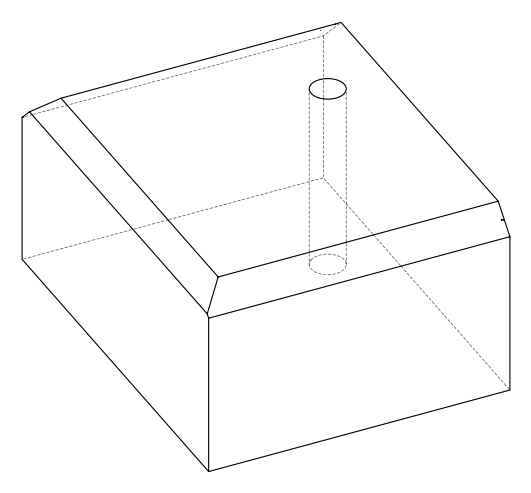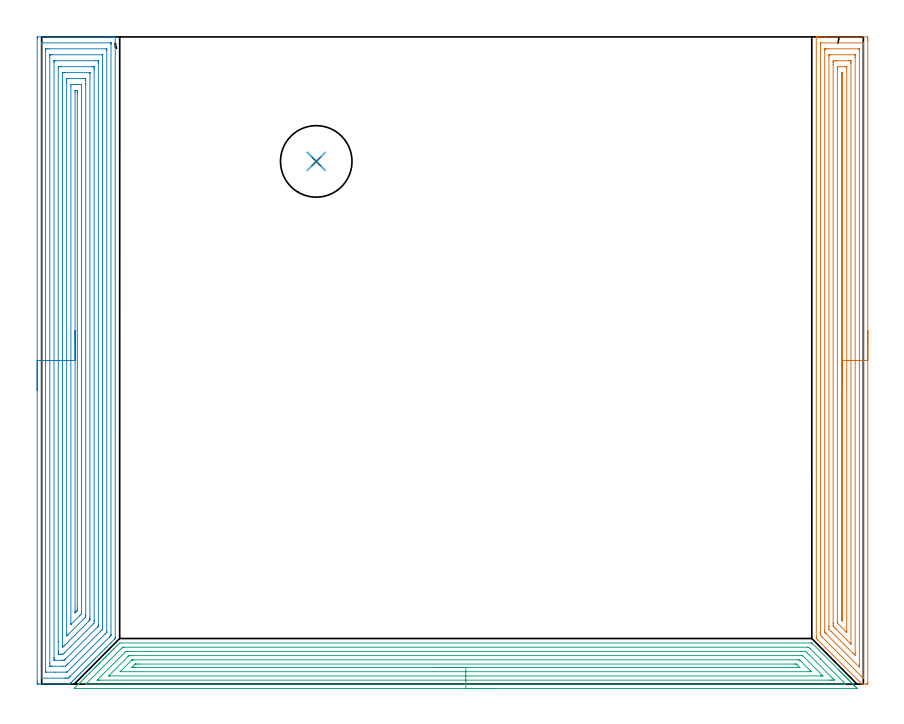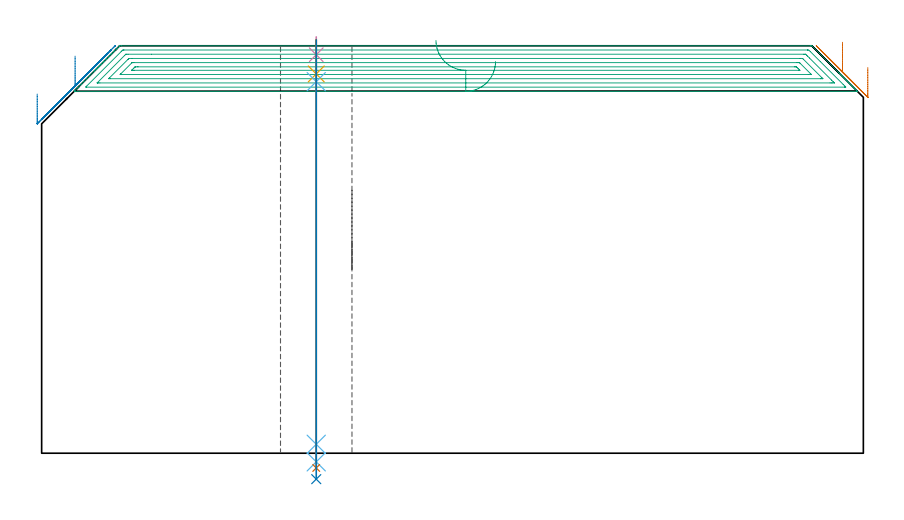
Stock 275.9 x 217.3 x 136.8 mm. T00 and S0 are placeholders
(PLAN: 8 operations, 5 tool changes, 43.3 min)
(1 AREA_MILL | FG_CHAMFER_SURFACE | UGT0205_001 | 11.99 min | 32508 mm3)
(2 AREA_MILL_1 | FG_CHAMFER_SURFACE_1 | UGT0205_001 | 17.3 min | 74573 mm3)
(3 AREA_MILL_2 | FG_CHAMFER_SURFACE_2 | UGT0205_001 | 12.15 min | 28413 mm3)
(4 SPOT_DRILL | STEP1HOLE | NXT0321_9005460120000 | 0.05 min | 181 mm3)
(5 DRILL_BLIND_HOLE_INTO_CENTER | STEP1HOLE | UGT0301_185 | 0.05 min | 183 mm3)
(6 GUN_DRILL_THROUGH_HOLE | STEP1HOLE | UGT0307_002 | 0.62 min | 3617 mm3)
(7 SPADE_DRILL_TO_ENLARGE_THROUGH_HOLE | STEP1HOLE | UGT0306_006 | 0.58 min | 21804 mm3)
(8 DRILL_TO_ENLARGE_THROUGH_HOLE | STEP1HOLE | UGT0301_057 | 0.59 min | 36065 mm3)
(TOOL UGT0205_001 | Chamfer Mill 20 x 3 x 45 deg. | D20 FL50 Z2)
(TOOL NXT0321_9005460120000 | NC Spot Drill, 142deg, 12mm, Carbide, Uncoated | D12 PA142 FL30 Z2)
(TOOL UGT0301_185 | Twist Drill 6.3 mm | D6.3 PA118 FL61 Z2)
(TOOL UGT0307_002 | Gun Drill 6 mm | D6 PA130 FL24 Z1)
(TOOL UGT0306_006 | Spade Drill 15.5mm | D15.5 PA132 FL10 Z2)
(TOOL UGT0301_057 | Twist Drill 24 mm | D24 PA118 FL160 Z2)
(OP 1 AREA_MILL)
G17 G21 G94 G90
T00 M6
G54
G17 G0 G90 X277.4 Y118.65 S1061 M3
G43 Z146.8 H0
Z129.5
G94 G1 Y118.612 Z128.628 F250.
Y118.498 Z127.764
Y118.309 Z126.912
Y118.047 Z126.08
Y117.713 Z125.274
Y117.31 Z124.5
Y116.842 Z123.764
Y116.31 Z123.072
Y115.721 Z122.429
Y115.078 Z121.84
Y114.386 Z121.309
Y113.65 Z120.84
Y112.876 Z120.437
Y112.07 Z120.103
Y111.238 Z119.841
Y110.386 Z119.652
Y109.522 Z119.538
Y108.65 Z119.5
Y0.305
X277.397 Y0.165 Z119.503
X277.391 Y0.002 Z119.505
X277.117 Y0. Z119.78
X276.787 Z120.108
X275.777 Z121.122
X275.447 Y0.007 Z121.452
X275.402 Y0.01 Z121.497
X275.248 Y0.152 Z121.652
X275.235 Y0.165 Z121.665
X260.502 Y14.898 Z136.397
X260.128 Y15.275 Z136.772
X260.107 Y15.3 Z136.793
X260.1 Y15.79 Z136.8
Y217.135
X260.103 Y217.29 Z136.788
X260.159 Y217.293 Z136.733
X260.553 Y217.3 Z136.346
X260.946 Z135.954
X261.606 Z135.289
X262.829 Z134.068
X263.392 Z133.502
X275.894 Z121.003
X277.391 Y217.293 Z119.506
X277.397 Y216.689 Z119.503
X277.4 Y216.076 Z119.5
Y108.65
X275.986 Z120.914
X275.985 Y2.306 Z120.915
X275.984 Y2.214 Z120.916
X275.979 Y2.031 Z120.921
X275.975 Y2.008 Z120.925
X275.967 Y2.006 Z120.933
X275.944 Y2.005 Z120.956
X275.894 Y2.01 Z121.006
X275.841 Y2.02 Z121.059
X275.786 Y2.071 Z121.114
X275.674 Y2.179 Z121.226
X275.453 Y2.397 Z121.447
X262.059 Y15.79 Z134.841
X261.606 Y16.247 Z135.294
X261.554 Y16.303 Z135.346
X261.53 Y16.331 Z135.37
X261.521 Y16.409 Z135.379
X261.516 Y16.592 Z135.384
X261.515 Y16.683 Z135.385
Y214.994
X261.516 Y215.086 Z135.384
X261.521 Y215.269 Z135.379
X261.525 Y215.292 Z135.375
X261.533 Y215.294 Z135.367
X261.556 Y215.297 Z135.344
X261.606 Y215.299 Z135.294
X275.497 Y215.3 Z121.403
X275.894 Y215.296 Z121.006
X275.95 Y215.294 Z120.95
X275.979 Y215.291 Z120.921
X275.985 Y214.903 Z120.915
X275.986 Y108.65 Z120.914
X274.572 Z122.328
X274.571 Y6.862 Z122.329
Y6.399
X274.567 Y5.969 Z122.333
X274.565 Y5.774 Z122.335
X274.561 Y5.75 Z122.339
X274.49 Y5.817 Z122.41
X274.332 Y5.969 Z122.568
X263.392 Y16.908 Z133.508
X263.059 Y17.245 Z133.841
X262.977 Y17.331 Z133.923
X262.939 Y17.372 Z133.961
X262.935 Y17.423 Z133.965
X262.933 Y17.576 Z133.967
X262.929 Y18.039 Z133.971
Y212.687
X262.931 Y213.117 Z133.969
X262.933 Y213.232 Z133.967
X262.935 Y213.281 Z133.965
X263.026 Y213.29 Z133.874
X263.211 Y213.298 Z133.689
X263.392 Y213.299 Z133.508
X264.102 Y213.3 Z132.798
X274.291 Y213.299 Z122.609
X274.413 Y213.297 Z122.487
X274.51 Y213.293 Z122.39
X274.565 Y213.289 Z122.335
X274.566 Y213.27 Z122.334
X274.569 Y213.117 Z122.331
X274.571 Y212.654 Z122.329
X274.572 Y108.65 Z122.328
X273.157 Z123.743
Y10.433
X273.15 Y9.605 Z123.75
X272.322 Y10.427 Z124.578
X265.178 Y17.571 Z131.722
X264.35 Y18.404 Z132.55
X264.348 Y18.469 Z132.552
X264.343 Y19.304 Z132.557
Y19.362
Y210.438
X264.348 Y211.269 Z132.552
X264.35 Y211.29 Z132.55
X264.371 Y211.294 Z132.529
X264.424 Y211.298 Z132.476
X264.532 Y211.3 Z132.368
X264.747 Z132.153
X272.975 Z123.925
X273.078 Y211.298 Z123.822
X273.13 Y211.294 Z123.77
X273.15 Y211.29 Z123.75
X273.151 Y211.275 Z123.749
X273.157 Y210.496 Z123.743
Y210.438
Y108.65
X271.743 Z125.157
Y13.586
X271.742 Y13.502 Z125.158
X271.74 Y13.477 Z125.16
X271.738 Y13.474 Z125.162
X271.734 Z125.166
X271.666 Y13.537 Z125.234
X271.429 Y13.77 Z125.471
X266.729 Y18.469 Z130.171
X266.071 Y19.129 Z130.829
X265.842 Y19.362 Z131.058
X265.767 Y19.445 Z131.133
X265.764 Y19.52 Z131.136
X265.76 Y19.673 Z131.14
X265.757 Y20.255 Z131.143
Y20.569
Y208.074
X265.758 Y208.653 Z131.142
X265.76 Y208.964 Z131.14
X265.764 Y209.271 Z131.136
X266.071 Y209.29 Z130.829
X266.32 Y209.297 Z130.58
X266.964 Y209.3 Z129.936
X267.21 Z129.69
X270.782 Z126.118
X271.429 Y209.299 Z125.471
X271.678 Y209.296 Z125.222
X271.726 Y209.29 Z125.174
X271.736 Y209.277 Z125.164
X271.739 Y209.236 Z125.161
X271.742 Y208.653 Z125.158
X271.743 Y208.339 Z125.157
Y108.65
X270.329 Z126.571
Y17.783
X270.327 Y17.576 Z126.573
X270.324 Y17.405 Z126.576
X270.322 Y17.338 Z126.578
X270.281 Y17.376 Z126.619
X270.073 Y17.576 Z126.827
X267.394 Y20.255 Z129.506
X267.241 Y20.415 Z129.659
X267.188 Y20.472 Z129.712
X267.178 Y20.514 Z129.722
X267.176 Y20.598 Z129.724
X267.172 Y20.94 Z129.728
X267.171 Y206.66 Z129.729
X267.172 Y206.867 Z129.728
X267.176 Y207.209 Z129.724
X267.178 Y207.286 Z129.722
X267.28 Y207.292 Z129.62
X267.425 Y207.298 Z129.475
X269.643 Y207.3 Z127.257
X270.104 Y207.299 Z126.796
X270.279 Y207.293 Z126.621
X270.313 Y207.291 Z126.587
X270.322 Y207.23 Z126.578
X270.326 Y207.076 Z126.574
X270.328 Y206.867 Z126.572
X270.329 Y108.65 Z126.571
X268.915 Z127.985
X268.914 Y21.876 Z127.986
X268.913 Y21.711 Z127.987
X268.908 Y21.382 Z127.992
X268.903 Y21.205 Z127.997
X268.851 Y21.253 Z128.049
X268.75 Y21.349 Z128.15
X268.664 Y21.434 Z128.236
X268.621 Y21.479 Z128.279
X268.601 Y21.503 Z128.299
X268.594 Y21.514 Z128.306
X268.592 Y21.547 Z128.308
X268.587 Y21.876 Z128.313
X268.586 Y22.041 Z128.314
X268.585 Y22.205 Z128.315
Y204.353
X268.588 Y205.081 Z128.312
X268.59 Y205.241 Z128.31
X268.593 Y205.29 Z128.307
X268.641 Y205.293 Z128.259
X268.75 Y205.297 Z128.15
X268.823 Y205.295 Z128.077
X268.88 Y205.29 Z128.02
X268.908 Y205.284 Z127.992
X268.909 Y205.245 Z127.991
X268.913 Y205.081 Z127.987
X268.914 Y204.917 Z127.986
X268.915 Y108.65 Z127.985
Y107.778 Z128.023
Y106.914 Z128.137
Y106.062 Z128.326
Y105.23 Z128.588
Y104.424 Z128.922
Y103.65 Z129.325
Y102.914 Z129.794
Y102.222 Z130.325
Y101.579 Z130.914
Y100.99 Z131.557
Y100.458 Z132.25
Y99.99 Z132.985
Y99.587 Z133.759
Y99.253 Z134.565
Y98.991 Z135.397
Y98.802 Z136.249
Y98.688 Z137.114
Y98.65 Z137.985
G0 Z146.8
M5
M2
(OP 2 AREA_MILL_1)
G17 G21 G94 G90
T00 M6
G54
G17 G0 G90 X-1.5 Y98.65 S1061 M3
G43 Z146.8 H0
Z120.6
G94 G1 Y98.688 Z119.728 F250.
Y98.802 Z118.863
Y98.991 Z118.012
Y99.253 Z117.18
Y99.587 Z116.374
Y99.99 Z115.6
Y100.458 Z114.864
Y100.99 Z114.172
Y101.579 Z113.529
Y102.222 Z112.94
Y102.914 Z112.408
Y103.65 Z111.94
Y104.424 Z111.537
Y105.23 Z111.203
Y106.062 Z110.941
Y106.914 Z110.752
Y107.778 Z110.638
Y108.65 Z110.6
Y216.689
X-1.497 Y216.979 Z110.602
X-1.492 Y217.29 Z110.606
X-1.176 Y217.3 Z110.922
X20.806 Z132.901
X21.417 Z133.511
X21.98 Z134.077
X22.309 Z134.406
X22.872 Z134.968
X23.202 Z135.297
X23.862 Z135.961
X24.253 Z136.352
X24.644 Y217.293 Z136.735
X24.698 Y217.29 Z136.788
X24.7 Y217.135 Z136.8
Y15.79
X24.697 Y15.305 Z136.788
X24.557 Y15.157 Z136.656
X24.547 Y15.147 Z136.647
X23.406 Y14.005 Z135.504
X22.959 Y13.558 Z135.058
X21.62 Y12.219 Z133.718
X21.173 Y11.772 Z133.272
X19.834 Y10.433 Z131.932
X19.387 Y9.987 Z131.486
X18.048 Y8.647 Z130.146
X17.601 Y8.201 Z129.7
X17.156 Y7.754 Z129.253
X16.709 Y7.308 Z128.808
X16.263 Y6.862 Z128.361
X15.816 Y6.415 Z127.915
X15.37 Y5.969 Z127.468
X14.923 Y5.522 Z127.022
X14.501 Y5.1 Z126.599
X14.03 Y4.629 Z126.129
X13.584 Y4.183 Z125.682
X13.137 Y3.737 Z125.236
X12.691 Y3.29 Z124.789
X12.244 Y2.844 Z124.343
X11.798 Y2.397 Z123.896
X11.351 Y1.951 Z123.45
X10.905 Y1.504 Z123.003
X10.458 Y1.058 Z122.557
X10.013 Y0.611 Z122.11
X9.815 Y0.415 Z121.915
X9.762 Y0.361 Z121.861
X9.562 Y0.165 Z121.662
X9.399 Y0.01 Z121.498
X9.369 Y0.008 Z121.468
X9.039 Y0. Z121.138
X8.69 Z120.789
X8.03 Z120.125
X6.808 Z118.905
X6.245 Z118.339
X-0.894 Y0.001 Z111.203
X-1.12 Y0.002 Z110.977
X-1.492 Y0.007 Z110.606
X-1.494 Y0.011 Z110.603
X-1.499 Y0.611 Z110.601
X-1.5 Y1.217 Z110.6
Y108.65
X-0.086 Z112.014
X-0.085 Y214.986 Z112.015
X-0.084 Y215.07 Z112.016
X-0.079 Y215.237 Z112.021
X-0.071 Y215.291 Z112.029
X-0.051 Y215.294 Z112.049
X-0.002 Y215.296 Z112.098
X0.494 Y215.3 Z112.594
X23.202 Y215.299 Z135.302
X23.259 Y215.298 Z135.359
X23.274 Y215.295 Z135.374
X23.278 Y215.292 Z135.378
X23.28 Y215.265 Z135.38
X23.284 Y215.154 Z135.384
X23.285 Y214.987 Z135.385
X23.286 Y214.903 Z135.386
X23.285 Y16.6 Z135.385
X23.283 Y16.516 Z135.383
X23.279 Y16.353 Z135.379
X23.202 Y16.264 Z135.302
X22.969 Y16.023 Z135.069
X22.74 Y15.79 Z134.84
X9.581 Y2.631 Z121.681
X9.345 Y2.397 Z121.445
X9.129 Y2.191 Z121.229
X8.923 Y2.01 Z121.023
X8.425 Y2.002 Z120.525
X8.03 Y2.001 Z120.13
X7.535 Y2. Z119.635
X-0.002 Y2.001 Z112.098
X-0.059 Y2.002 Z112.041
X-0.074 Y2.005 Z112.026
X-0.078 Y2.008 Z112.022
X-0.08 Y2.035 Z112.02
X-0.084 Y2.146 Z112.016
X-0.086 Y2.481 Z112.014
Y108.65
X1.328 Z113.428
X1.329 Y212.678 Z113.429
X1.331 Y213.117 Z113.431
X1.333 Y213.23 Z113.433
X1.335 Y213.278 Z113.435
X1.418 Y213.29 Z113.518
X1.602 Y213.298 Z113.702
X1.783 Y213.299 Z113.883
X2.493 Y213.3 Z114.593
X21.6 Y213.299 Z133.7
X21.722 Y213.296 Z133.822
X21.819 Y213.29 Z133.919
X21.865 Y213.286 Z133.965
X21.866 Y213.267 Z133.966
X21.869 Y213.117 Z133.969
X21.871 Y212.663 Z133.971
Y17.576
X21.87 Y17.463 Z133.97
X21.867 Y17.406 Z133.967
X21.865 Y17.382 Z133.965
X21.852 Y17.363 Z133.952
X21.744 Y17.249 Z133.844
X21.417 Y16.917 Z133.517
X21.301 Y16.8 Z133.401
X8.683 Y4.183 Z120.783
X8.551 Y4.058 Z120.651
X8.503 Y4.015 Z120.603
X8.396 Y4.009 Z120.496
X8.211 Y4.002 Z120.311
X4.643 Y4. Z116.743
X1.6 Y4.001 Z113.7
X1.478 Y4.004 Z113.578
X1.381 Y4.01 Z113.481
X1.335 Y4.014 Z113.435
X1.334 Y4.033 Z113.434
X1.331 Y4.183 Z113.431
X1.329 Y4.637 Z113.429
X1.328 Y108.65 Z113.428
X2.743 Z114.843
Y210.438
X2.748 Y211.259 Z114.848
X2.749 Y211.283 Z114.849
X2.762 Y211.29 Z114.862
X2.814 Y211.294 Z114.914
X2.922 Y211.298 Z115.022
X3.137 Y211.3 Z115.237
X3.568 Z115.668
X20.077 Z132.177
X20.284 Y211.298 Z132.384
X20.387 Y211.295 Z132.487
X20.437 Y211.29 Z132.537
X20.451 Y211.285 Z132.551
X20.457 Y210.438 Z132.557
Y19.362
X20.455 Y18.538 Z132.555
X20.453 Y18.469 Z132.553
X20.451 Y18.422 Z132.551
X20.417 Y18.378 Z132.517
X20.341 Y18.295 Z132.441
X20.224 Y18.174 Z132.324
X20.076 Y18.025 Z132.176
X19.632 Y17.581 Z131.732
X8.918 Y6.866 Z121.018
X8.465 Y6.426 Z120.565
X8.03 Y6.01 Z120.13
X7.994 Y6.005 Z120.094
X7.138 Y6. Z119.238
X3.568 Z115.668
X3.123 Z115.223
X2.916 Y6.002 Z115.016
X2.813 Y6.005 Z114.913
X2.762 Y6.01 Z114.862
X2.749 Y6.015 Z114.849
X2.743 Y6.862 Z114.843
Y108.65
X4.157 Z116.257
Y208.653
X4.158 Y208.955 Z116.258
X4.163 Y209.259 Z116.263
X4.164 Y209.291 Z116.264
X4.178 Y209.293 Z116.278
X4.218 Y209.297 Z116.318
X4.299 Y209.299 Z116.399
X4.46 Y209.3 Z116.56
X18.093 Z130.193
X18.74 Y209.299 Z130.84
X18.989 Y209.296 Z131.089
X19.029 Y209.29 Z131.129
X19.036 Y209.279 Z131.136
X19.039 Y209.246 Z131.139
X19.042 Y208.653 Z131.142
X19.043 Y208.349 Z131.143
X19.042 Y19.952 Z131.142
X19.039 Y19.657 Z131.139
X19.036 Y19.51 Z131.136
X19.032 Y19.441 Z131.132
X18.96 Y19.362 Z131.06
X18.851 Y19.25 Z130.951
X18.74 Y19.138 Z130.84
X8.03 Y8.43 Z120.13
X7.688 Y8.097 Z119.788
X7.611 Y8.023 Z119.711
X7.461 Y8.01 Z119.561
X7.138 Y8.004 Z119.238
X6.891 Y8.001 Z118.991
X4.46 Z116.56
X4.211 Y8.004 Z116.311
X4.171 Y8.01 Z116.271
X4.164 Y8.021 Z116.264
X4.161 Y8.054 Z116.261
X4.158 Y8.647 Z116.258
X4.157 Y8.951 Z116.257
Y108.65
X5.571 Z117.671
Y206.648
X5.573 Y206.867 Z117.673
X5.576 Y207.204 Z117.676
X5.578 Y207.279 Z117.678
X5.668 Y207.29 Z117.768
X5.816 Y207.297 Z117.916
X6.245 Y207.299 Z118.345
X6.705 Y207.3 Z118.805
X16.955 Z129.055
X17.416 Y207.298 Z129.516
X17.583 Y207.293 Z129.683
X17.617 Y207.29 Z129.717
X17.622 Y207.231 Z129.722
X17.626 Y207.088 Z129.726
X17.628 Y206.867 Z129.728
X17.629 Y206.192 Z129.729
X17.628 Y21.367 Z129.728
X17.627 Y21.148 Z129.727
X17.621 Y20.481 Z129.721
X17.404 Y20.255 Z129.504
X16.735 Y19.582 Z128.835
X7.808 Y10.656 Z119.908
X7.584 Y10.433 Z119.684
X7.356 Y10.215 Z119.456
X7.138 Y10.01 Z119.238
X6.676 Y10.003 Z118.776
X6.245 Y10.001 Z118.345
X5.784 Y10.002 Z117.884
X5.617 Y10.007 Z117.717
X5.583 Y10.01 Z117.683
X5.578 Y10.069 Z117.678
X5.574 Y10.212 Z117.674
X5.572 Y10.433 Z117.672
X5.571 Y11.108 Z117.671
Y14.156
Y108.65
X6.985 Z119.085
Y204.341
X6.988 Y205.081 Z119.088
X6.99 Y205.229 Z119.09
X6.992 Y205.276 Z119.092
X7.029 Y205.29 Z119.129
X7.138 Y205.292 Z119.238
X7.812 Y205.299 Z119.912
X16.062 Z128.162
X16.135 Y205.297 Z128.235
X16.193 Y205.293 Z128.293
X16.206 Y205.29 Z128.306
X16.209 Y205.275 Z128.309
X16.212 Y205.233 Z128.312
X16.214 Y205.081 Z128.314
X16.215 Y22.781 Z128.315
X16.213 Y22.041 Z128.313
X16.212 Y21.891 Z128.312
X16.208 Y21.736 Z128.308
X16.192 Y21.501 Z128.292
X16.062 Y21.364 Z128.162
X15.956 Y21.254 Z128.056
X15.851 Y21.148 Z127.951
X7.815 Y13.112 Z119.915
X7.475 Y12.774 Z119.575
X7.138 Y12.442 Z119.238
X7.024 Y12.333 Z119.124
X6.992 Y12.353 Z119.092
X6.99 Y12.367 Z119.09
X6.986 Y13.112 Z119.086
X6.985 Y13.264 Z119.085
Y108.65
X8.399 Z120.499
X8.4 Y202.033 Z120.5
Y202.402
X8.403 Y202.922 Z120.503
X8.407 Y203.295 Z120.507
X8.918 Y203.3 Z121.018
X14.273 Z126.373
X14.793 Y203.295 Z126.893
X14.798 Y202.774 Z126.898
X14.8 Y201.51 Z126.9
Y23.304
X14.797 Y22.933 Z126.897
X14.793 Y22.672 Z126.893
X14.79 Y22.549 Z126.89
X14.727 Y22.483 Z126.827
X14.294 Y22.041 Z126.394
X8.93 Y16.676 Z121.03
X8.479 Y16.234 Z120.579
X8.444 Y16.202 Z120.544
X8.406 Y16.179 Z120.506
X8.404 Y16.223 Z120.504
X8.401 Y16.312 Z120.501
X8.4 Y16.683 Z120.5
X8.399 Y17.207 Z120.499
Y108.65
X9.814 Z121.914
Y200.617
X9.815 Y201.29 Z121.915
X10.029 Y201.296 Z122.129
X10.708 Y201.299 Z122.808
X10.917 Y201.3 Z123.017
X12.703 Y201.299 Z124.803
X13.385 Y201.29 Z125.485
X13.386 Y200.617 Z125.486
Y23.826
X13.385 Y23.593 Z125.485
X13.059 Y23.26 Z125.159
X12.737 Y22.933 Z124.837
X10.058 Y20.255 Z122.158
X9.934 Y20.136 Z122.034
X9.815 Y20.023 Z121.915
X9.814 Y20.255 Z121.914
Y108.65
X11.228 Z123.328
Y198.831
X11.23 Y199.201 Z123.33
X11.232 Y199.256 Z123.332
X11.234 Y199.282 Z123.334
X11.25 Y199.29 Z123.35
X11.366 Y199.294 Z123.466
X11.6 Y199.298 Z123.7
X11.756 Y199.297 Z123.856
X11.881 Y199.294 Z123.981
X11.958 Y199.29 Z124.058
X11.965 Y199.202 Z124.065
X11.969 Y198.831 Z124.069
X11.971 Y198.46 Z124.071
X11.972 Y25.612 Z124.072
X11.971 Y25.241 Z124.071
X11.966 Y24.719 Z124.066
X11.965 Y24.631 Z124.065
X11.911 Y24.569 Z124.011
X11.834 Y24.485 Z123.934
X11.6 Y24.247 Z123.7
X11.39 Y24.037 Z123.49
X11.339 Y23.988 Z123.439
X11.277 Y23.933 Z123.377
X11.235 Y23.898 Z123.335
X11.232 Y23.965 Z123.332
X11.229 Y24.078 Z123.329
X11.228 Y24.198 Z123.328
Y24.719
Y108.65
Y109.522 Z123.366
Y110.386 Z123.48
Y111.238 Z123.669
Y112.07 Z123.931
Y112.876 Z124.265
Y113.65 Z124.668
Y114.386 Z125.136
Y115.078 Z125.667
Y115.721 Z126.257
Y116.31 Z126.9
Y116.842 Z127.592
Y117.31 Z128.328
Y117.713 Z129.102
Y118.047 Z129.908
Y118.309 Z130.74
Y118.498 Z131.591
Y118.612 Z132.456
Y118.65 Z133.328
G0 Z146.8
M5
M2
(OP 3 AREA_MILL_2)
G17 G21 G94 G90
T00 M6
G54
G17 G0 G90 X152.4 Y-1.5 S1061 M3
G43 Z146.8 H0
Z131.5
G94 G1 X152.362 Z130.628 F250.
X152.248 Z129.764
X152.059 Z128.912
X151.797 Z128.08
X151.463 Z127.274
X151.06 Z126.5
X150.592 Z125.764
X150.06 Z125.072
X149.471 Z124.429
X148.828 Z123.84
X148.136 Z123.308
X147.4 Z122.84
X146.626 Z122.437
X145.82 Z122.103
X144.988 Z121.841
X144.137 Z121.652
X143.272 Z121.538
X142.4 Z121.5
X11.173
X11.072 Y-1.499 Z121.501
X11.022 Y-1.498 Z121.502
X10.912 Y-1.491 Z121.505
X11.002 Y-1.399 Z121.599
X11.072 Y-1.327 Z121.67
X12.177 Y-0.223 Z122.776
X13.305 Y0.906 Z123.905
X14.199 Y1.799 Z124.798
X15.092 Y2.692 Z125.692
X15.986 Y3.586 Z126.585
X17.661 Y5.262 Z128.26
X17.772 Y5.374 Z128.37
X18.112 Y5.712 Z128.712
X18.322 Y5.922 Z128.922
X18.549 Y6.15 Z129.148
X18.666 Y6.268 Z129.264
X19.021 Y6.621 Z129.621
X19.2 Y6.8 Z129.8
X19.437 Y7.038 Z130.036
X19.559 Y7.161 Z130.157
X19.931 Y7.531 Z130.531
X20.078 Y7.678 Z130.678
X20.62 Y8.222 Z131.217
X20.899 Y8.499 Z131.499
X20.956 Y8.556 Z131.556
X21.508 Y9.11 Z132.105
X21.793 Y9.393 Z132.392
X21.806 Y9.406 Z132.406
X22.396 Y9.999 Z132.994
X22.686 Y10.286 Z133.286
X23.284 Y10.887 Z133.882
X23.579 Y11.179 Z134.179
X24.173 Y11.775 Z134.77
X24.467 Y12.067 Z135.067
X25.061 Y12.663 Z135.659
X25.388 Y12.988 Z135.988
X26.111 Y13.71 Z136.709
X26.205 Y13.802 Z136.78
X26.706 Y13.8 Z136.8
X258.094
X258.595 Y13.802 Z136.78
X258.69 Y13.71 Z136.709
X261.219 Y11.183 Z134.179
X267.436 Y4.966 Z127.962
X267.542 Y4.858 Z127.858
X267.623 Y4.777 Z127.776
X267.732 Y4.67 Z127.666
X267.836 Y4.564 Z127.563
X267.921 Y4.479 Z127.479
X268.028 Y4.374 Z127.37
X268.131 Y4.27 Z127.269
X268.219 Y4.181 Z127.181
X268.324 Y4.078 Z127.074
X268.425 Y3.975 Z126.975
X268.517 Y3.884 Z126.883
X268.62 Y3.782 Z126.778
X268.719 Y3.681 Z126.68
X268.815 Y3.586 Z126.585
X268.916 Y3.486 Z126.482
X269.014 Y3.387 Z126.386
X269.112 Y3.288 Z126.287
X269.212 Y3.19 Z126.186
X269.308 Y3.092 Z126.092
X269.41 Y2.99 Z125.99
X269.508 Y2.893 Z125.89
X269.602 Y2.798 Z125.797
X269.708 Y2.692 Z125.692
X269.804 Y2.597 Z125.593
X269.897 Y2.504 Z125.503
X270.006 Y2.395 Z125.394
X270.101 Y2.301 Z125.297
X270.191 Y2.209 Z125.209
X270.304 Y2.097 Z125.096
X270.397 Y2.005 Z125.001
X270.486 Y1.915 Z124.914
X270.601 Y1.799 Z124.798
X270.693 Y1.709 Z124.705
X270.78 Y1.621 Z124.62
X270.899 Y1.501 Z124.501
X270.989 Y1.413 Z124.409
X271.074 Y1.326 Z124.326
X271.197 Y1.204 Z124.203
X271.285 Y1.117 Z124.113
X271.369 Y1.032 Z124.031
X271.495 Y0.906 Z123.905
X271.581 Y0.821 Z123.817
X271.663 Y0.738 Z123.737
X271.792 Y0.608 Z123.607
X271.877 Y0.525 Z123.521
X271.957 Y0.443 Z123.442
X272.09 Y0.31 Z123.309
X272.173 Y0.229 Z123.225
X272.252 Y0.149 Z123.148
X272.388 Y0.012 Z123.012
X272.469 Y-0.067 Z122.929
X272.546 Y-0.145 Z122.854
X272.686 Y-0.285 Z122.714
X272.765 Y-0.363 Z122.633
X272.84 Y-0.44 Z122.559
X272.984 Y-0.583 Z122.416
X273.061 Y-0.659 Z122.337
X273.135 Y-0.734 Z122.265
X273.281 Y-0.881 Z122.118
X273.357 Y-0.955 Z122.041
X273.571 Y-1.171 Z121.829
X273.8 Y-1.399 Z121.599
X273.877 Y-1.48 Z121.518
X273.883 Y-1.495 Z121.503
X273.877 Y-1.499 Z121.499
X142.4 Y-1.5 Z121.5
Y-0.086 Z122.914
X15.111 Y-0.085 Z122.915
X15.092
X14.795 Y-0.067 Z122.933
X14.939 Y0.085 Z123.085
X15.092 Y0.242 Z123.242
X26.706 Y11.856 Z134.856
X26.964 Y12.11 Z135.11
X27.229 Y12.367 Z135.367
X27.581 Y12.385 Z135.385
X27.6
X257.182
X257.2
X257.571 Y12.367 Z135.367
X258.094 Y11.855 Z134.855
X261.444 Y8.506 Z131.506
X269.129 Y0.821 Z123.821
X269.708 Y0.24 Z123.24
X270.005 Y-0.067 Z122.933
X269.726 Y-0.085 Z122.915
X269.708
X142.4 Y-0.086 Z122.914
Y1.328 Z124.328
X19.559 Y1.329 Z124.329
X19.047 Y1.33 Z124.33
X18.699 Y1.334 Z124.334
X18.666 Y1.335 Z124.335
X18.654 Y1.345 Z124.345
X18.657 Y1.352 Z124.352
X18.666 Y1.365 Z124.365
X27.89 Y10.591 Z133.591
X28.192 Y10.89 Z133.89
X28.238 Y10.932 Z133.932
X28.266 Y10.955 Z133.955
X28.303 Y10.964 Z133.964
X28.493 Y10.967 Z133.967
X29.004 Y10.971 Z133.971
X36.904 Y10.972 Z133.972
X255.925 Y10.971 Z133.971
X256.307 Y10.968 Z133.968
X256.434 Y10.965 Z133.965
X256.529 Y10.96 Z133.96
X256.604 Y10.888 Z133.888
X256.908 Y10.591 Z133.591
X257.2 Y10.3 Z133.3
X257.798 Y9.703 Z132.703
X265.241 Y2.26 Z125.26
X265.79 Y1.709 Z124.709
X266.134 Y1.36 Z124.36
X266.15 Y1.335 Z124.335
X266.134 Y1.334 Z124.334
X265.623 Y1.33 Z124.33
X265.241 Y1.329 Z124.329
X264.731
X142.4 Y1.328 Z124.328
Y2.743 Z125.743
X22.986
X22.576 Y2.748 Z125.748
X22.518 Y2.749 Z125.749
X22.54 Y2.779 Z125.779
X22.598 Y2.844 Z125.844
X22.67 Y2.92 Z125.92
X22.738 Y2.989 Z125.989
X28.974 Y9.224 Z132.224
X29.113 Y9.361 Z132.361
X29.226 Y9.47 Z132.47
X29.3 Y9.539 Z132.539
X29.386 Y9.55 Z132.55
X29.537 Y9.553 Z132.553
X30.28 Y9.557 Z132.557
X30.426
X254.666
X255.414 Y9.555 Z132.555
X255.463 Y9.553 Z132.553
X255.486 Y9.551 Z132.551
X255.51 Y9.53 Z132.53
X255.617 Y9.429 Z132.429
X255.826 Y9.224 Z132.224
X262.004 Y3.047 Z126.047
X262.17 Y2.879 Z125.879
X262.251 Y2.795 Z125.795
X262.287 Y2.753 Z125.753
X262.288 Y2.749 Z125.749
X262.281 Y2.748 Z125.748
X261.667 Y2.743 Z125.743
X261.521
X142.4
Y4.157 Z127.157
X26.426
X26.387 Y4.158 Z127.158
X26.367 Y4.159 Z127.159
X26.377 Y4.173 Z127.173
X26.506 Y4.307 Z127.307
X26.572 Y4.374 Z127.374
X30.28 Y8.08 Z131.08
X30.328 Y8.122 Z131.122
X30.348 Y8.136 Z131.136
X30.365 Y8.138 Z131.138
X30.449 Y8.141 Z131.141
X30.617 Y8.143 Z131.143
X30.955
X253.627
X254.306 Y8.139 Z131.139
X254.41 Y8.136 Z131.136
X254.462 Y8.128 Z131.128
X254.52 Y8.077 Z131.077
X254.674 Y7.926 Z130.926
X258.094 Y4.508 Z127.508
X258.226 Y4.374 Z127.374
X258.355 Y4.238 Z127.238
X258.425 Y4.163 Z127.163
X258.384 Y4.161 Z127.161
X258.31 Y4.159 Z127.159
X258.094 Y4.157 Z127.157
X257.419
X142.4
Y5.571 Z128.571
X31.173
X30.861 Y5.572 Z128.572
X30.361 Y5.577 Z128.577
X30.28 Y5.578 Z128.578
X30.272 Y5.613 Z128.613
X30.28 Y5.628 Z128.628
X30.54 Y5.891 Z128.891
X30.798 Y6.15 Z129.15
X30.985 Y6.337 Z129.337
X31.173 Y6.524 Z129.524
X31.351 Y6.694 Z129.694
X31.377 Y6.717 Z129.717
X31.408 Y6.722 Z129.722
X31.488 Y6.725 Z129.725
X32.067 Y6.728 Z129.728
X32.378 Y6.729 Z129.729
X252.734 Y6.728 Z129.728
X253.046 Y6.727 Z129.727
X253.335 Y6.724 Z129.724
X253.404 Y6.722 Z129.722
X253.493 Y6.647 Z129.647
X253.627 Y6.522 Z129.522
X254.001 Y6.15 Z129.15
X254.52 Y5.63 Z128.63
X254.563 Y5.581 Z128.581
X254.564 Y5.577 Z128.577
X254.559 Y5.575 Z128.575
X254.52 Y5.573 Z128.573
X254.209 Y5.571 Z128.571
X142.4
X141.528 Z128.609
X140.664 Z128.723
X139.812 Z128.912
X138.98 Z129.174
X138.174 Z129.508
X137.4 Z129.911
X136.664 Z130.38
X135.972 Z130.911
X135.329 Z131.5
X134.74 Z132.143
X134.208 Z132.835
X133.74 Z133.571
X133.337 Z134.345
X133.003 Z135.151
X132.741 Z135.983
X132.552 Z136.835
X132.438 Z137.7
X132.4 Z138.571
G0 Z146.8
M5
M2
(OP 4 SPOT_DRILL)
G17 G21 G94 G90
T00 M6
G54
G17 G0 G90 X92.2 Y175.5 S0 M3
G43 Z146.8 H0
G94 G81 G98 Z133.8 F250. R139.8
G80
M5
M2
(OP 5 DRILL_BLIND_HOLE_INTO_CENTER)
G17 G21 G94 G90
T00 M6
G54
G17 G0 G90 X92.2 Y175.5 S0 M3
G43 Z146.8 H0
G94 G81 G98 Z127.35 F250. R138.8
G80
M5
M2
(OP 6 GUN_DRILL_THROUGH_HOLE)
G17 G21 G94 G90
T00 M6
G54
G17 G0 G90 X92.2 Y175.5 M8
G43 Z146.8 H0
Z134.913
S716 M3
G94 G1 Z124.754 F125. M26
G4 X.084
Z3. F250.
G4 X.084
Z-2.899 F125.
G4 X.084
M5
M9
G0 Z134.913
Z146.8
M2
(OP 7 SPADE_DRILL_TO_ENLARGE_THROUGH_HOLE)
G17 G21 G94 G90
T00 M6
G54
G17 G0 G90 X92.2 Y175.5 S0 M3
G43 Z146.8 H0
G94 G73 G98 Z-4.951 F250. Q14.175 R138.8
G80
M5
M2
(OP 8 DRILL_TO_ENLARGE_THROUGH_HOLE)
G17 G21 G94 G90
T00 M6
G54
G17 G0 G90 X92.2 Y175.5 S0 M3
G43 Z146.8 H0
G94 G73 G98 Z-8.71 F250. Q20.787 R138.8
G80
M5
M2
